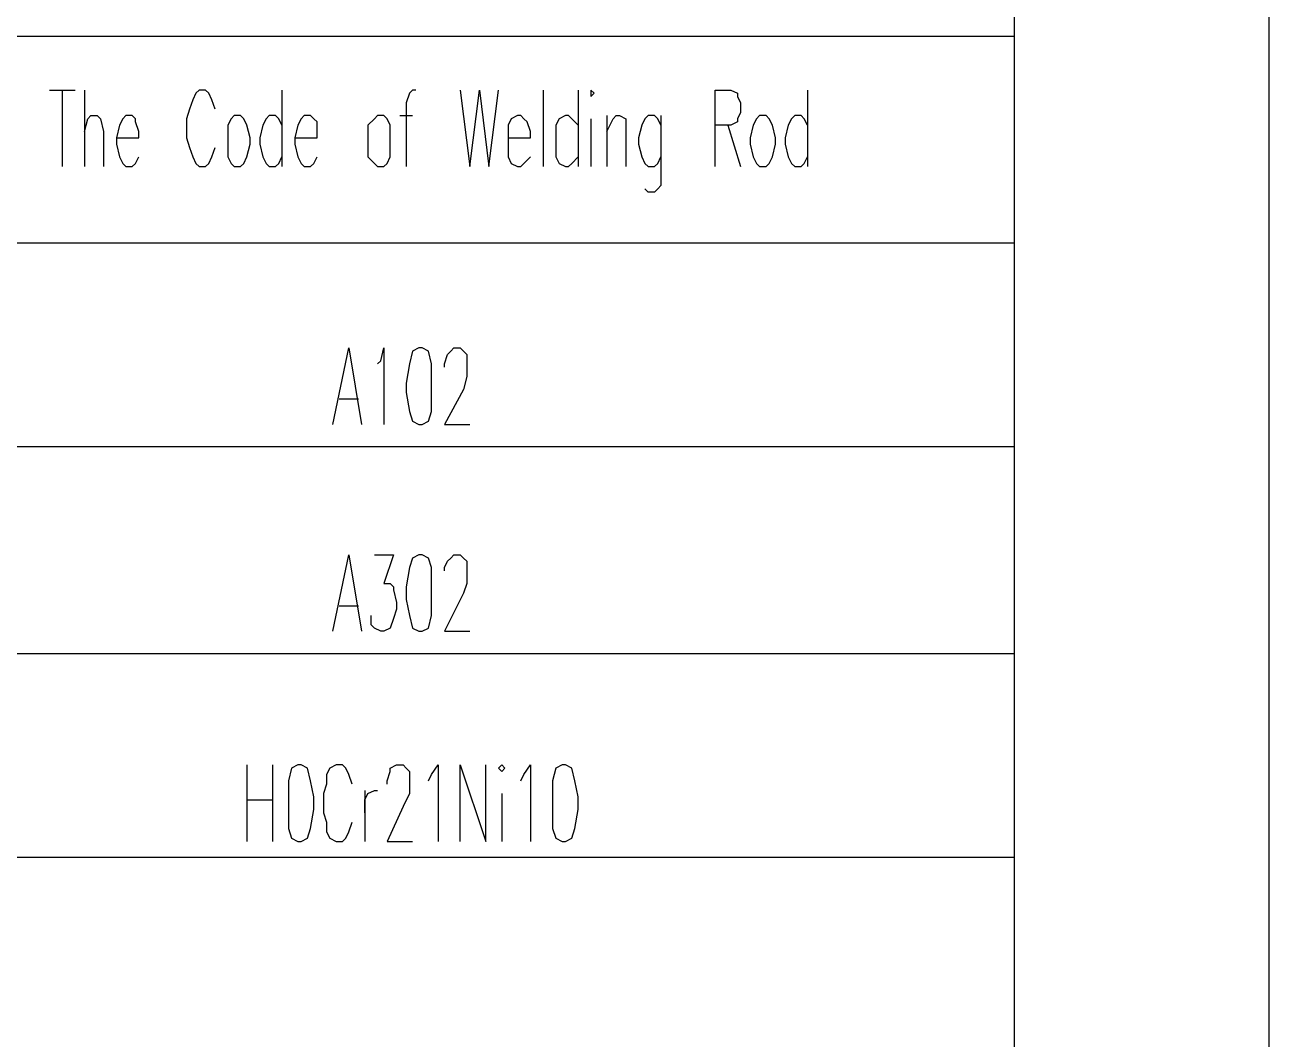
# Model space of a CAD drawing. Extents: x 0.28 to 3.47, y 0.29 to 4.81.
# Drawn here: x 3.2135 to 3.474, y 4.0719 to 4.2843 of the extents above; entities that cross this region are included whole.
import ezdxf

# ---------------------------------------------------------------- set-up
doc = ezdxf.new("R2010")
doc.units = 0
doc.header["$MEASUREMENT"] = 0
doc.linetypes.add('AUSGEZOGEN', pattern=[0])
doc.layers.get('0').update_dxf_attribs({"linetype": 'AUSGEZOGEN'})

msp = doc.modelspace()

# ---------------------------------------------------------------- linework, layer by layer
for points in [[(0.28, 0.28667), (3.474, 0.28667), (3.474, 0.28667), (3.474, 4.80867), (3.474, 4.80867), (0.28, 4.80867), (0.28, 4.80867), (0.28, 0.28667), (0.28, 0.28667)], [(0.414, 0.34), (3.42067, 0.34), (3.42067, 0.34), (3.42067, 4.75533), (3.42067, 4.75533), (0.414, 4.75533), (0.414, 4.75533), (0.414, 0.34), (0.414, 0.34)], [(3.42067, 3.766), (3.42067, 4.75533)], [(2.93667, 4.282), (3.42067, 4.282)], [(3.21867, 4.27067), (3.224, 4.27067)], [(3.22133, 4.27067), (3.22133, 4.25467)], [(3.226, 4.27067), (3.226, 4.25467)], [(3.25333, 4.26667), (3.25267, 4.26867), (3.25267, 4.26867), (3.252, 4.27), (3.252, 4.27), (3.25133, 4.27067), (3.25133, 4.27067), (3.25, 4.27067), (3.25, 4.27067), (3.24933, 4.27), (3.24933, 4.27), (3.24867, 4.26867), (3.24867, 4.26867), (3.248, 4.26667), (3.248, 4.26667), (3.24733, 4.26467), (3.24733, 4.26467), (3.24733, 4.26067), (3.24733, 4.26067), (3.248, 4.25867), (3.248, 4.25867), (3.24867, 4.25667), (3.24867, 4.25667), (3.24933, 4.25533), (3.24933, 4.25533), (3.25, 4.25467), (3.25, 4.25467), (3.25133, 4.25467), (3.25133, 4.25467), (3.252, 4.25533), (3.252, 4.25533), (3.25267, 4.25667), (3.25267, 4.25667), (3.25333, 4.25867)], [(3.26733, 4.27067), (3.26733, 4.25467)], [(3.29533, 4.27067), (3.29467, 4.27067), (3.29467, 4.27067), (3.294, 4.27), (3.294, 4.27), (3.29333, 4.268), (3.29333, 4.268), (3.29333, 4.25467)], [(3.30467, 4.27067), (3.30667, 4.25467), (3.30667, 4.25467), (3.30867, 4.27067), (3.30867, 4.27067), (3.31067, 4.25467), (3.31067, 4.25467), (3.31267, 4.27067)], [(3.322, 4.27067), (3.322, 4.25467)], [(3.32933, 4.27067), (3.32933, 4.25467)], [(3.332, 4.27), (3.332, 4.26933), (3.332, 4.26933), (3.33267, 4.27), (3.33267, 4.27), (3.332, 4.27067), (3.332, 4.27067), (3.332, 4.27), (3.332, 4.27)], [(3.358, 4.25467), (3.358, 4.27067), (3.358, 4.27067), (3.36133, 4.27067), (3.36133, 4.27067), (3.36267, 4.27), (3.36267, 4.27), (3.36267, 4.26933), (3.36267, 4.26933), (3.36333, 4.268), (3.36333, 4.268), (3.36333, 4.266), (3.36333, 4.266), (3.36267, 4.26467), (3.36267, 4.26467), (3.36267, 4.264), (3.36267, 4.264), (3.36133, 4.26333), (3.36133, 4.26333), (3.358, 4.26333)], [(3.37733, 4.27067), (3.37733, 4.25467)], [(3.226, 4.262), (3.22667, 4.26467), (3.22667, 4.26467), (3.22733, 4.26533), (3.22733, 4.26533), (3.22867, 4.26533), (3.22867, 4.26533), (3.22933, 4.26467), (3.22933, 4.26467), (3.23, 4.262), (3.23, 4.262), (3.23, 4.25467)], [(3.23267, 4.26067), (3.23733, 4.26067), (3.23733, 4.26067), (3.23733, 4.262), (3.23733, 4.262), (3.23667, 4.264), (3.23667, 4.264), (3.23667, 4.26467), (3.23667, 4.26467), (3.236, 4.26533), (3.236, 4.26533), (3.23467, 4.26533), (3.23467, 4.26533), (3.234, 4.26467), (3.234, 4.26467), (3.23333, 4.26333), (3.23333, 4.26333), (3.23267, 4.26067), (3.23267, 4.26067), (3.23267, 4.25933), (3.23267, 4.25933), (3.23333, 4.25667), (3.23333, 4.25667), (3.234, 4.25533), (3.234, 4.25533), (3.23467, 4.25467), (3.23467, 4.25467), (3.236, 4.25467), (3.236, 4.25467), (3.23667, 4.25533), (3.23667, 4.25533), (3.23733, 4.25667)], [(3.25733, 4.26533), (3.25667, 4.26467), (3.25667, 4.26467), (3.256, 4.26333), (3.256, 4.26333), (3.256, 4.25667), (3.256, 4.25667), (3.25667, 4.25533), (3.25667, 4.25533), (3.25733, 4.25467), (3.25733, 4.25467), (3.25867, 4.25467), (3.25867, 4.25467), (3.25933, 4.25533), (3.25933, 4.25533), (3.26, 4.25667), (3.26, 4.25667), (3.26067, 4.25933), (3.26067, 4.25933), (3.26067, 4.26067), (3.26067, 4.26067), (3.26, 4.26333), (3.26, 4.26333), (3.25933, 4.26467), (3.25933, 4.26467), (3.25867, 4.26533), (3.25867, 4.26533), (3.25733, 4.26533), (3.25733, 4.26533)], [(3.26733, 4.26333), (3.26667, 4.26467), (3.26667, 4.26467), (3.266, 4.26533), (3.266, 4.26533), (3.26467, 4.26533), (3.26467, 4.26533), (3.264, 4.26467), (3.264, 4.26467), (3.26333, 4.26333), (3.26333, 4.26333), (3.26267, 4.26067), (3.26267, 4.26067), (3.26267, 4.25933), (3.26267, 4.25933), (3.26333, 4.25667), (3.26333, 4.25667), (3.264, 4.25533), (3.264, 4.25533), (3.26467, 4.25467), (3.26467, 4.25467), (3.266, 4.25467), (3.266, 4.25467), (3.26667, 4.25533), (3.26667, 4.25533), (3.26733, 4.25667)], [(3.27, 4.26067), (3.27467, 4.26067), (3.27467, 4.26067), (3.27467, 4.262), (3.27467, 4.262), (3.27467, 4.264), (3.27467, 4.264), (3.274, 4.26467), (3.274, 4.26467), (3.27333, 4.26533), (3.27333, 4.26533), (3.272, 4.26533), (3.272, 4.26533), (3.27133, 4.26467), (3.27133, 4.26467), (3.27067, 4.26333), (3.27067, 4.26333), (3.27, 4.26067), (3.27, 4.26067), (3.27, 4.25933), (3.27, 4.25933), (3.27067, 4.25667), (3.27067, 4.25667), (3.27133, 4.25533), (3.27133, 4.25533), (3.272, 4.25467), (3.272, 4.25467), (3.27333, 4.25467), (3.27333, 4.25467), (3.274, 4.25533), (3.274, 4.25533), (3.27467, 4.25667)], [(3.28733, 4.26533), (3.28667, 4.26467), (3.28667, 4.26467), (3.28533, 4.26333), (3.28533, 4.26333), (3.28533, 4.25667), (3.28533, 4.25667), (3.28667, 4.25533), (3.28667, 4.25533), (3.28733, 4.25467), (3.28733, 4.25467), (3.28867, 4.25467), (3.28867, 4.25467), (3.28933, 4.25533), (3.28933, 4.25533), (3.29, 4.25667), (3.29, 4.25667), (3.29, 4.26333), (3.29, 4.26333), (3.28933, 4.26467), (3.28933, 4.26467), (3.28867, 4.26533), (3.28867, 4.26533), (3.28733, 4.26533), (3.28733, 4.26533)], [(3.292, 4.26533), (3.29467, 4.26533)], [(3.31467, 4.26067), (3.31933, 4.26067), (3.31933, 4.26067), (3.31933, 4.262), (3.31933, 4.262), (3.31867, 4.264), (3.31867, 4.264), (3.318, 4.26467), (3.318, 4.26467), (3.31733, 4.26533), (3.31733, 4.26533), (3.31667, 4.26533), (3.31667, 4.26533), (3.31533, 4.26467), (3.31533, 4.26467), (3.31467, 4.26333), (3.31467, 4.26333), (3.31467, 4.25667), (3.31467, 4.25667), (3.31533, 4.25533), (3.31533, 4.25533), (3.31667, 4.25467), (3.31667, 4.25467), (3.31733, 4.25467), (3.31733, 4.25467), (3.318, 4.25533), (3.318, 4.25533), (3.31933, 4.25667)], [(3.32933, 4.26333), (3.328, 4.26467), (3.328, 4.26467), (3.32733, 4.26533), (3.32733, 4.26533), (3.32667, 4.26533), (3.32667, 4.26533), (3.32533, 4.26467), (3.32533, 4.26467), (3.32467, 4.26333), (3.32467, 4.26333), (3.32467, 4.25667), (3.32467, 4.25667), (3.32533, 4.25533), (3.32533, 4.25533), (3.32667, 4.25467), (3.32667, 4.25467), (3.32733, 4.25467), (3.32733, 4.25467), (3.328, 4.25533), (3.328, 4.25533), (3.32933, 4.25667)], [(3.332, 4.26467), (3.332, 4.25467)], [(3.33533, 4.26533), (3.33533, 4.25467)], [(3.33533, 4.262), (3.33667, 4.26467), (3.33667, 4.26467), (3.33733, 4.26533), (3.33733, 4.26533), (3.338, 4.26533), (3.338, 4.26533), (3.33933, 4.26467), (3.33933, 4.26467), (3.33933, 4.25467)], [(3.34667, 4.26333), (3.346, 4.26467), (3.346, 4.26467), (3.34533, 4.26533), (3.34533, 4.26533), (3.344, 4.26533), (3.344, 4.26533), (3.34333, 4.26467), (3.34333, 4.26467), (3.34267, 4.26333), (3.34267, 4.26333), (3.342, 4.26067), (3.342, 4.26067), (3.342, 4.25933), (3.342, 4.25933), (3.34267, 4.25667), (3.34267, 4.25667), (3.34333, 4.25533), (3.34333, 4.25533), (3.344, 4.25467), (3.344, 4.25467), (3.34533, 4.25467), (3.34533, 4.25467), (3.346, 4.25533), (3.346, 4.25533), (3.34667, 4.25667)], [(3.34667, 4.26533), (3.34667, 4.25067), (3.34667, 4.25067), (3.346, 4.25), (3.346, 4.25), (3.34533, 4.24933), (3.34533, 4.24933), (3.344, 4.24933), (3.344, 4.24933), (3.34333, 4.25)], [(3.36733, 4.26533), (3.36667, 4.26467), (3.36667, 4.26467), (3.366, 4.26333), (3.366, 4.26333), (3.36533, 4.26067), (3.36533, 4.26067), (3.36533, 4.25933), (3.36533, 4.25933), (3.366, 4.25667), (3.366, 4.25667), (3.36667, 4.25533), (3.36667, 4.25533), (3.36733, 4.25467), (3.36733, 4.25467), (3.36867, 4.25467), (3.36867, 4.25467), (3.36933, 4.25533), (3.36933, 4.25533), (3.37, 4.25667), (3.37, 4.25667), (3.37067, 4.25933), (3.37067, 4.25933), (3.37067, 4.26067), (3.37067, 4.26067), (3.37, 4.26333), (3.37, 4.26333), (3.36933, 4.26467), (3.36933, 4.26467), (3.36867, 4.26533), (3.36867, 4.26533), (3.36733, 4.26533), (3.36733, 4.26533)], [(3.37733, 4.26333), (3.37667, 4.26467), (3.37667, 4.26467), (3.376, 4.26533), (3.376, 4.26533), (3.37467, 4.26533), (3.37467, 4.26533), (3.374, 4.26467), (3.374, 4.26467), (3.37333, 4.26333), (3.37333, 4.26333), (3.37267, 4.26067), (3.37267, 4.26067), (3.37267, 4.25933), (3.37267, 4.25933), (3.37333, 4.25667), (3.37333, 4.25667), (3.374, 4.25533), (3.374, 4.25533), (3.37467, 4.25467), (3.37467, 4.25467), (3.376, 4.25467), (3.376, 4.25467), (3.37667, 4.25533), (3.37667, 4.25533), (3.37733, 4.25667)], [(3.36067, 4.26333), (3.36333, 4.25467)], [(2.96333, 4.23867), (3.42067, 4.23867)], [(3.278, 4.20067), (3.28133, 4.21667), (3.28133, 4.21667), (3.284, 4.20067)], [(3.28733, 4.21333), (3.288, 4.214), (3.288, 4.214), (3.28867, 4.21667), (3.28867, 4.21667), (3.28867, 4.20067)], [(3.296, 4.21667), (3.29467, 4.216), (3.29467, 4.216), (3.294, 4.21333), (3.294, 4.21333), (3.29333, 4.20933), (3.29333, 4.20933), (3.29333, 4.20733), (3.29333, 4.20733), (3.294, 4.20333), (3.294, 4.20333), (3.29467, 4.20133), (3.29467, 4.20133), (3.296, 4.20067), (3.296, 4.20067), (3.29667, 4.20067), (3.29667, 4.20067), (3.298, 4.20133), (3.298, 4.20133), (3.29867, 4.20333), (3.29867, 4.20333), (3.29867, 4.21333), (3.29867, 4.21333), (3.298, 4.216), (3.298, 4.216), (3.29667, 4.21667), (3.29667, 4.21667), (3.296, 4.21667), (3.296, 4.21667)], [(3.30133, 4.21267), (3.30133, 4.21333), (3.30133, 4.21333), (3.302, 4.21533), (3.302, 4.21533), (3.30267, 4.216), (3.30267, 4.216), (3.30333, 4.21667), (3.30333, 4.21667), (3.30467, 4.21667), (3.30467, 4.21667), (3.30533, 4.216), (3.30533, 4.216), (3.306, 4.21533), (3.306, 4.21533), (3.306, 4.21067), (3.306, 4.21067), (3.30533, 4.208), (3.30533, 4.208), (3.30133, 4.20067), (3.30133, 4.20067), (3.30667, 4.20067)], [(3.27933, 4.206), (3.28333, 4.206)], [(2.96333, 4.196), (3.42067, 4.196)], [(3.278, 4.15733), (3.28133, 4.17333), (3.28133, 4.17333), (3.284, 4.15733)], [(3.28667, 4.17333), (3.29067, 4.17333), (3.29067, 4.17333), (3.28867, 4.16733), (3.28867, 4.16733), (3.29, 4.16733), (3.29, 4.16733), (3.29067, 4.16667), (3.29067, 4.16667), (3.29067, 4.166), (3.29067, 4.166), (3.29133, 4.16333), (3.29133, 4.16333), (3.29133, 4.162), (3.29133, 4.162), (3.29067, 4.16), (3.29067, 4.16), (3.29, 4.158), (3.29, 4.158), (3.28867, 4.15733), (3.28867, 4.15733), (3.288, 4.15733), (3.288, 4.15733), (3.28667, 4.158), (3.28667, 4.158), (3.286, 4.15867), (3.286, 4.15867), (3.286, 4.16067)], [(3.296, 4.17333), (3.29467, 4.17267), (3.29467, 4.17267), (3.294, 4.17067), (3.294, 4.17067), (3.29333, 4.16667), (3.29333, 4.16667), (3.29333, 4.164), (3.29333, 4.164), (3.294, 4.16067), (3.294, 4.16067), (3.29467, 4.158), (3.29467, 4.158), (3.296, 4.15733), (3.296, 4.15733), (3.29667, 4.15733), (3.29667, 4.15733), (3.298, 4.158), (3.298, 4.158), (3.29867, 4.16067), (3.29867, 4.16067), (3.29867, 4.17067), (3.29867, 4.17067), (3.298, 4.17267), (3.298, 4.17267), (3.29667, 4.17333), (3.29667, 4.17333), (3.296, 4.17333), (3.296, 4.17333)], [(3.30133, 4.17), (3.30133, 4.17067), (3.30133, 4.17067), (3.302, 4.172), (3.302, 4.172), (3.30267, 4.17267), (3.30267, 4.17267), (3.30333, 4.17333), (3.30333, 4.17333), (3.30467, 4.17333), (3.30467, 4.17333), (3.30533, 4.17267), (3.30533, 4.17267), (3.306, 4.172), (3.306, 4.172), (3.306, 4.16733), (3.306, 4.16733), (3.30533, 4.16533), (3.30533, 4.16533), (3.30133, 4.15733), (3.30133, 4.15733), (3.30667, 4.15733)], [(3.27933, 4.16267), (3.28333, 4.16267)], [(2.96333, 4.15267), (3.42067, 4.15267)], [(3.26, 4.12933), (3.26, 4.11333)], [(3.26533, 4.12933), (3.26533, 4.11333)], [(3.27067, 4.12933), (3.26933, 4.12867), (3.26933, 4.12867), (3.26867, 4.126), (3.26867, 4.126), (3.26867, 4.116), (3.26867, 4.116), (3.26933, 4.114), (3.26933, 4.114), (3.27067, 4.11333), (3.27067, 4.11333), (3.27133, 4.11333), (3.27133, 4.11333), (3.27267, 4.114), (3.27267, 4.114), (3.27333, 4.116), (3.27333, 4.116), (3.274, 4.12), (3.274, 4.12), (3.274, 4.12267), (3.274, 4.12267), (3.27333, 4.126), (3.27333, 4.126), (3.27267, 4.12867), (3.27267, 4.12867), (3.27133, 4.12933), (3.27133, 4.12933), (3.27067, 4.12933), (3.27067, 4.12933)], [(3.282, 4.12533), (3.28133, 4.12733), (3.28133, 4.12733), (3.28067, 4.12867), (3.28067, 4.12867), (3.28, 4.12933), (3.28, 4.12933), (3.27867, 4.12933), (3.27867, 4.12933), (3.27733, 4.12867), (3.27733, 4.12867), (3.27667, 4.12733), (3.27667, 4.12733), (3.27667, 4.12533), (3.27667, 4.12533), (3.276, 4.12333), (3.276, 4.12333), (3.276, 4.11933), (3.276, 4.11933), (3.27667, 4.11733), (3.27667, 4.11733), (3.27667, 4.11533), (3.27667, 4.11533), (3.27733, 4.114), (3.27733, 4.114), (3.27867, 4.11333), (3.27867, 4.11333), (3.28, 4.11333), (3.28, 4.11333), (3.28067, 4.114), (3.28067, 4.114), (3.28133, 4.11533), (3.28133, 4.11533), (3.282, 4.11733)], [(3.28933, 4.12533), (3.28933, 4.126), (3.28933, 4.126), (3.29, 4.128), (3.29, 4.128), (3.29, 4.12867), (3.29, 4.12867), (3.29133, 4.12933), (3.29133, 4.12933), (3.29267, 4.12933), (3.29267, 4.12933), (3.29333, 4.12867), (3.29333, 4.12867), (3.294, 4.128), (3.294, 4.128), (3.294, 4.12333), (3.294, 4.12333), (3.29267, 4.12067), (3.29267, 4.12067), (3.28933, 4.11333), (3.28933, 4.11333), (3.29467, 4.11333)], [(3.298, 4.126), (3.29867, 4.12733), (3.29867, 4.12733), (3.3, 4.12933), (3.3, 4.12933), (3.3, 4.11333)], [(3.30467, 4.11333), (3.30467, 4.12933), (3.30467, 4.12933), (3.31, 4.11333), (3.31, 4.11333), (3.31, 4.12933)], [(3.31267, 4.12867), (3.31333, 4.128), (3.31333, 4.128), (3.314, 4.12867), (3.314, 4.12867), (3.31333, 4.12933), (3.31333, 4.12933), (3.31267, 4.12867), (3.31267, 4.12867)], [(3.31733, 4.126), (3.318, 4.12733), (3.318, 4.12733), (3.31933, 4.12933), (3.31933, 4.12933), (3.31933, 4.11333)], [(3.326, 4.12933), (3.32467, 4.12867), (3.32467, 4.12867), (3.324, 4.126), (3.324, 4.126), (3.324, 4.116), (3.324, 4.116), (3.32467, 4.114), (3.32467, 4.114), (3.326, 4.11333), (3.326, 4.11333), (3.32667, 4.11333), (3.32667, 4.11333), (3.328, 4.114), (3.328, 4.114), (3.32867, 4.116), (3.32867, 4.116), (3.32933, 4.12), (3.32933, 4.12), (3.32933, 4.12267), (3.32933, 4.12267), (3.32867, 4.126), (3.32867, 4.126), (3.328, 4.12867), (3.328, 4.12867), (3.32667, 4.12933), (3.32667, 4.12933), (3.326, 4.12933), (3.326, 4.12933)], [(3.28467, 4.124), (3.28467, 4.11333)], [(3.28467, 4.11933), (3.28467, 4.122), (3.28467, 4.122), (3.28533, 4.12333), (3.28533, 4.12333), (3.28667, 4.124), (3.28667, 4.124), (3.28733, 4.124)], [(3.26, 4.122), (3.26533, 4.122)], [(3.31333, 4.12333), (3.31333, 4.11333)], [(2.96333, 4.11), (3.42067, 4.11)]]:
    msp.add_lwpolyline(points)

doc.saveas('drawing.dxf')
